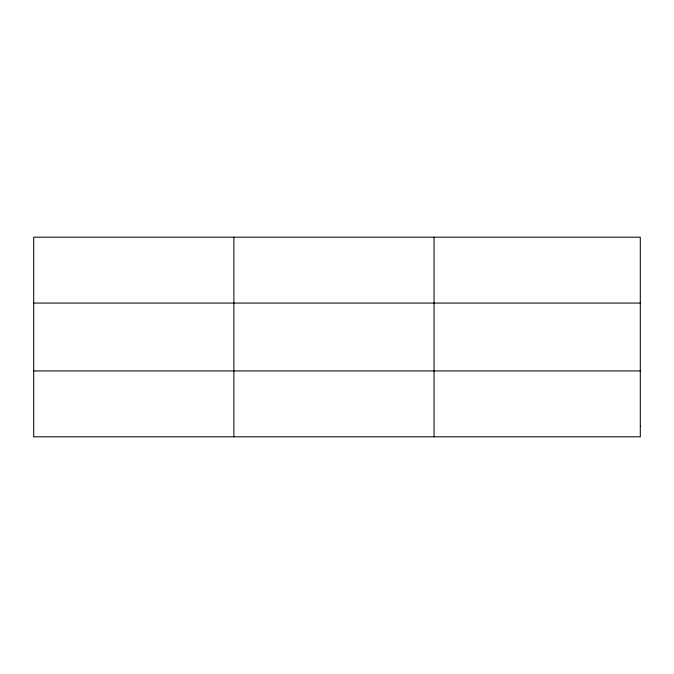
<?xml version="1.0" encoding="UTF-8"?>
<svg xmlns="http://www.w3.org/2000/svg" width="674" height="674" viewBox="0 0 674 674"><rect width="100%" height="100%" fill="white"/><g stroke="black" fill="none" stroke-linecap="round" stroke-linejoin="round"><path stroke-width="1.01" d="M233.878 436.811L233.878 237.189M434.056 436.811L434.056 237.189M33.7 303.064L640.3 303.064M33.7 370.936L640.3 370.936M640.3 425.833L640.3 436.811L33.7 436.811L33.7 237.189L640.3 237.189L640.3 425.833"/></g></svg>
